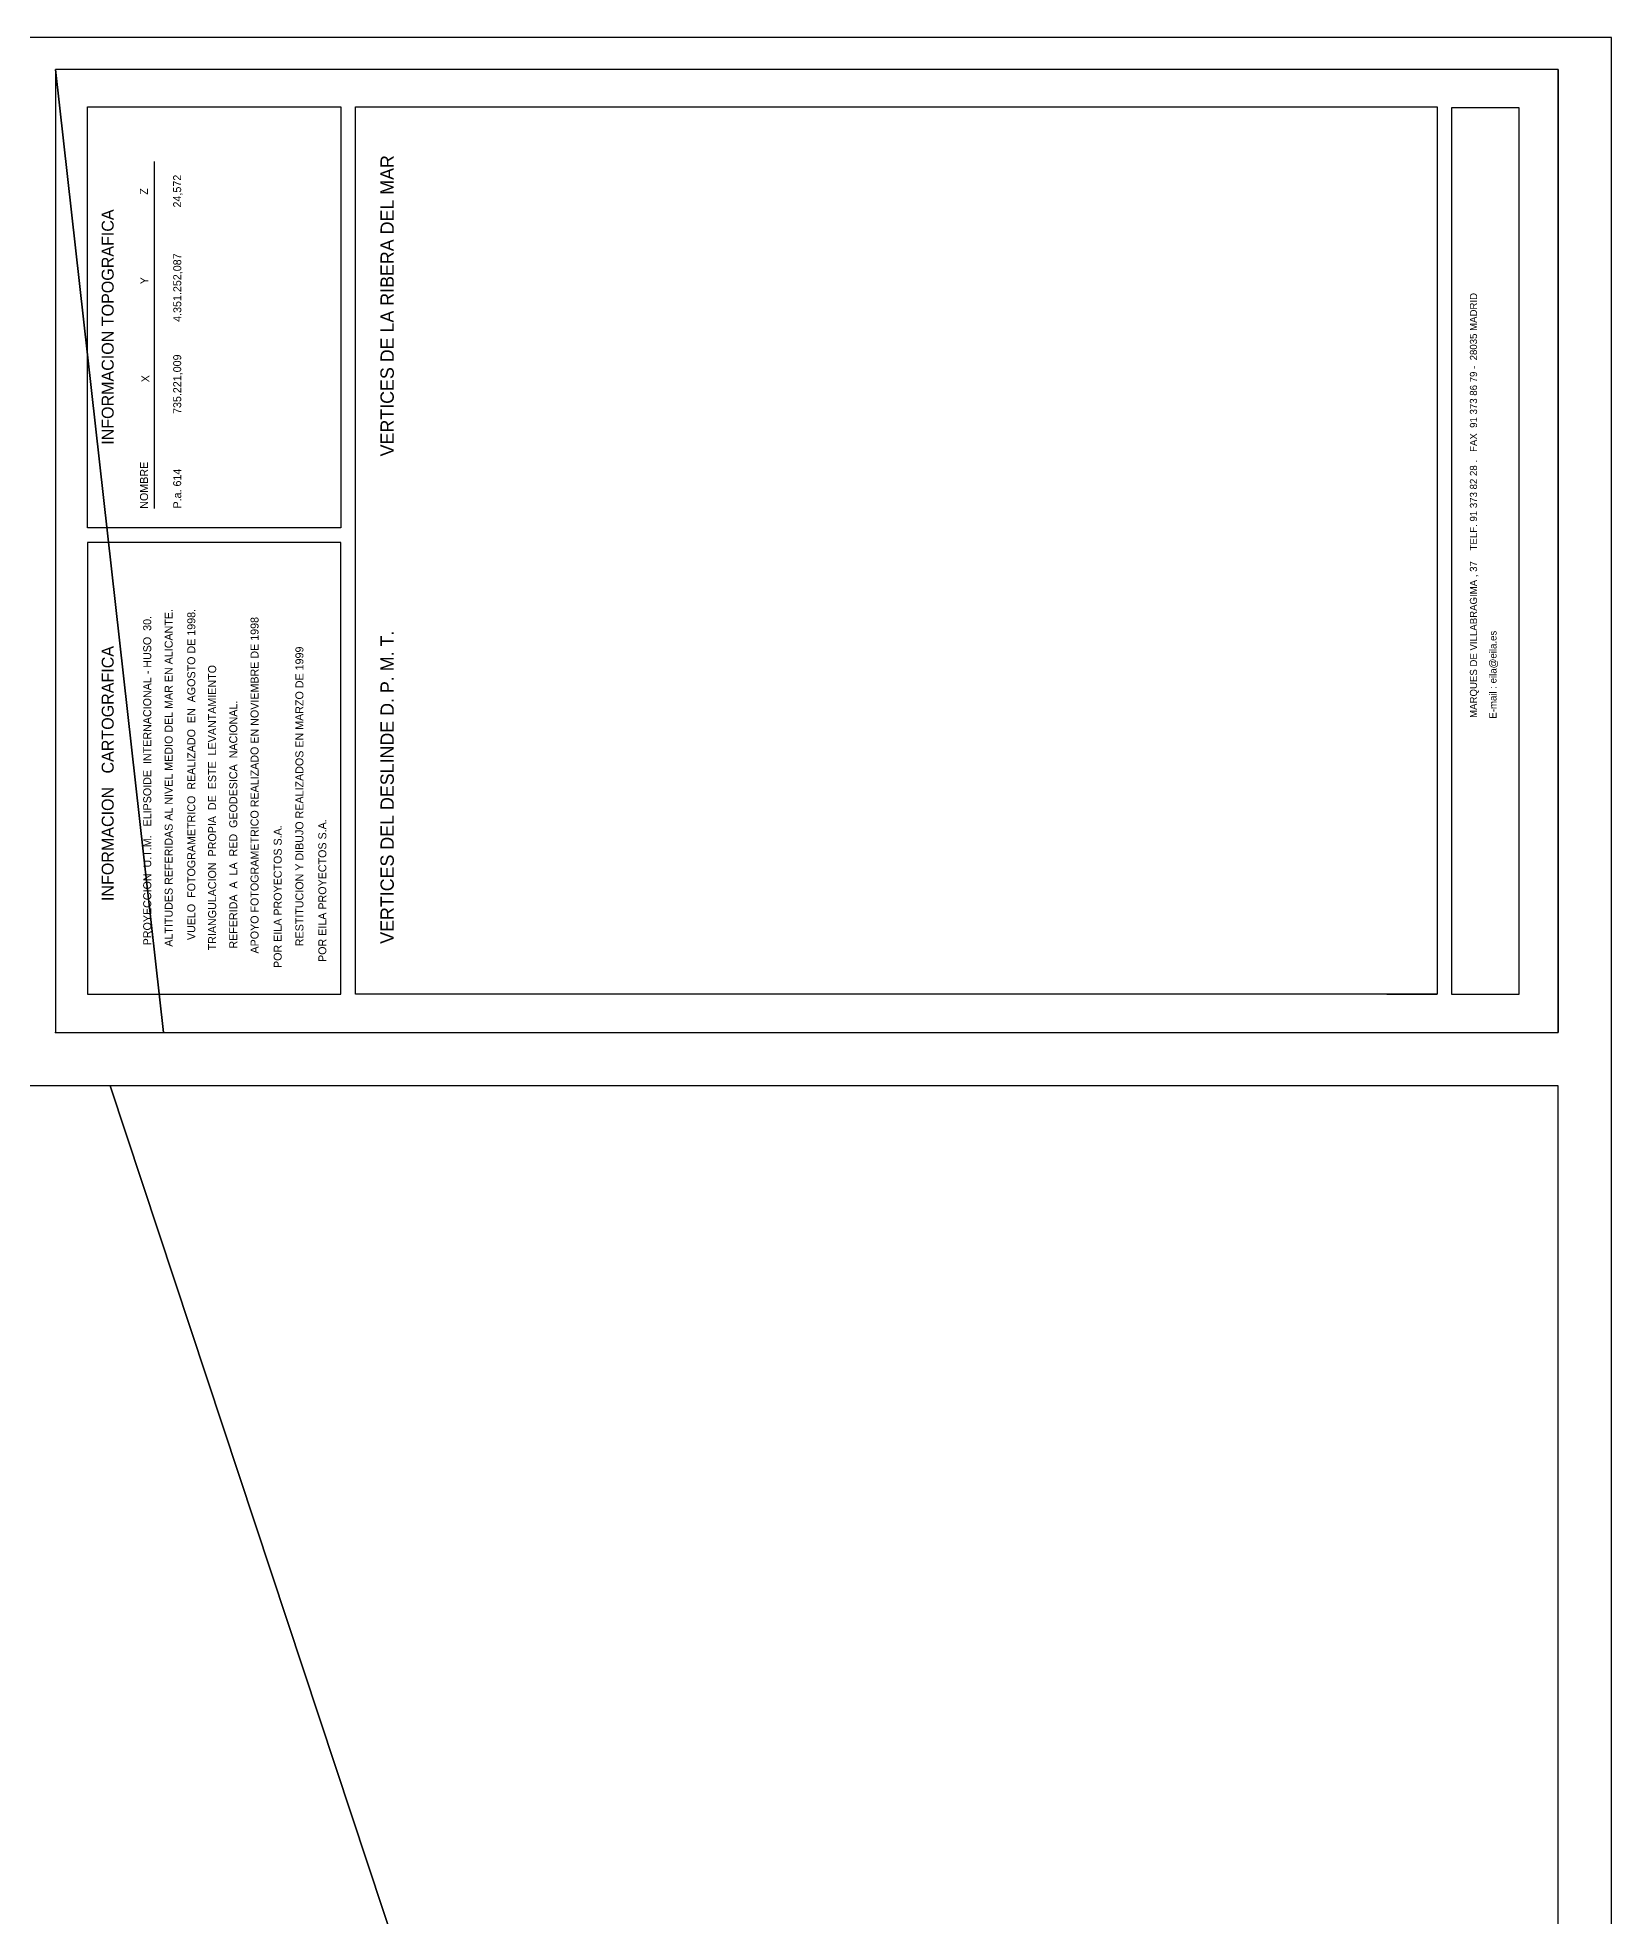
# Model space of a CAD drawing. Extents: x 735054 to 735644, y 4350981 to 4352008.
# Drawn here: x 735348.9 to 735644, y 4351655.3 to 4352007.5 of the extents above; entities that cross this region are included whole.
import ezdxf
from ezdxf.enums import TextEntityAlignment as Align

# ---------------------------------------------------------------- set-up
doc = ezdxf.new("R2010")
doc.units = 0
doc.layers.get('0').update_dxf_attribs({"linetype": 'CONTINUOUS'})

msp = doc.modelspace()

# ---------------------------------------------------------------- linework, layer by layer
at = {"color": 0, "linetype": 'CONTINUOUS'}
for p, q in [((735634, 4352001.5), (735634, 4351821)), ((735370.85, 4351919.22), (735370.85, 4351984.24)), ((735601.9, 4351828.19), (735611.32, 4351828.19)), ((735354.41, 4351821), (735362.5, 4351821))]:
    msp.add_line(p, q, dxfattribs=at)
for points in [[(735358.3, 4351915.62), (735358.3, 4351994.5), (735405.77, 4351994.5), (735405.77, 4351915.62)], [(735611.32, 4351828.19), (735408.53, 4351828.19), (735408.53, 4351994.5), (735611.32, 4351994.5)], [(735614.08, 4351828.12), (735614.08, 4351994.41), (735626.66, 4351994.41), (735626.66, 4351828.12)]]:
    msp.add_lwpolyline(points, close=True, dxfattribs=at)
msp.add_point((735352.26, 4351821), dxfattribs=at)

# ---------------------------------------------------------------- texts
for s, height, p in [('VERTICES DE LA RIBERA DEL MAR', 2.5, (735414.46, 4351957.23)), (' PROYECCION  U.T.M.   ELIPSOIDE  INTERNACIONAL - HUSO  30.', 1.5, (735369.48, 4351867.92)), ('ALTITUDES REFERIDAS AL NIVEL MEDIO DEL MAR EN ALICANTE.', 1.5, (735373.5, 4351868.72)), ('VUELO  FOTOGRAMETRICO  REALIZADO  EN  AGOSTO DE 1998.', 1.5, (735377.74, 4351869.35)), (' APOYO FOTOGRAMETRICO REALIZADO EN NOVIEMBRE DE 1998', 1.5, (735389.6, 4351867.06)), ('VERTICES DEL DESLINDE D. P. M. T.', 2.5, (735414.46, 4351866.97)), ('RESTITUCION Y DIBUJO REALIZADOS EN MARZO DE 1999', 1.5, (735398.01, 4351865.25)), ('TRIANGULACION  PROPIA  DE  ESTE  LEVANTAMIENTO', 1.5, (735381.65, 4351863.13)), ('REFERIDA  A  LA  RED  GEODESICA  NACIONAL.', 1.5, (735385.61, 4351859.96)), ('POR EILA PROYECTOS S.A.', 1.5, (735402.31, 4351847.59)), ('  POR EILA PROYECTOS S.A.', 1.5, (735393.94, 4351845.9))]:
    msp.add_text(s, height=height, rotation=90, dxfattribs=at).set_placement(p, align=Align.MIDDLE)
for s, height, p in [('24,572', 1.5, (735375.84, 4351975.65)), ('Z', 1.5, (735369.6, 4351978.03)), ('INFORMACION TOPOGRAFICA', 2.25, (735363.19, 4351931.16)), ('4.351.252,087', 1.5, (735375.86, 4351954.21)), ('Y', 1.5, (735369.66, 4351961.26)), ('MARQUES DE VILLABRAGIMA , 37    TELF. 91 373 82 28 .   FAX  91 373 86 79 -  28035 MADRID', 1.35, (735618.81, 4351879.96)), ('735.221,009', 1.5, (735375.85, 4351936.94)), ('X', 1.5, (735369.87, 4351942.88)), ('NOMBRE', 1.5, (735369.63, 4351919.17)), ('P.a. 614', 1.5, (735375.85, 4351919.22)), ('E-mail : eila@eila.es', 1.35, (735622.46, 4351879.82)), ('INFORMACION   CARTOGRAFICA', 2.25, (735363.19, 4351845.64))]:
    msp.add_text(s, height=height, rotation=90, dxfattribs=at).set_placement(p)

# ---------------------------------------------------------------- meshes
mesh = msp.add_polyface(dxfattribs=at)
corners = [(735362.5, 4350981), (735054.5, 4352007.5), (735644, 4350981), (735644, 4352007.5), (735054.5, 4350981)]
mesh.append_faces([[corners[k] for k in face] for face in [(0, 1, 4), (1, 0, 2, 3)]], dxfattribs={"vtx0": -1, "color": 0})
mesh = msp.add_polyface(dxfattribs=at)
corners = [(735372.5, 4351821), (735352.26, 4352001.5), (735634, 4352001.5), (735352.26, 4351821), (735634, 4351821)]
mesh.append_faces([[corners[k] for k in face] for face in [(0, 1, 3), (1, 0, 4, 2)]], dxfattribs={"vtx0": -1, "color": 0})
mesh = msp.add_polyface(dxfattribs=at)
corners = [(735405.77, 4351828.19), (735405.77, 4351912.86), (735358.3, 4351912.86), (735358.3, 4351828.19)]
mesh.append_faces([[corners[k] for k in face] for face in [(0, 1, 2, 3)]], dxfattribs={"color": 0})
mesh = msp.add_polyface(dxfattribs=at)
corners = [(735634, 4350991), (735362.5, 4351811), (735362.5, 4350991), (735064.5, 4351811), (735634, 4351811), (735064.5, 4350991)]
mesh.append_faces([[corners[k] for k in face] for face in [(1, 0, 4), (2, 3, 5)]], dxfattribs={"vtx0": -1, "color": 0})
mesh.append_faces([[corners[k] for k in face] for face in [(0, 1, 3, 2)]], dxfattribs={"vtx0": -1, "vtx2": -1, "color": 0})

doc.saveas('drawing.dxf')
